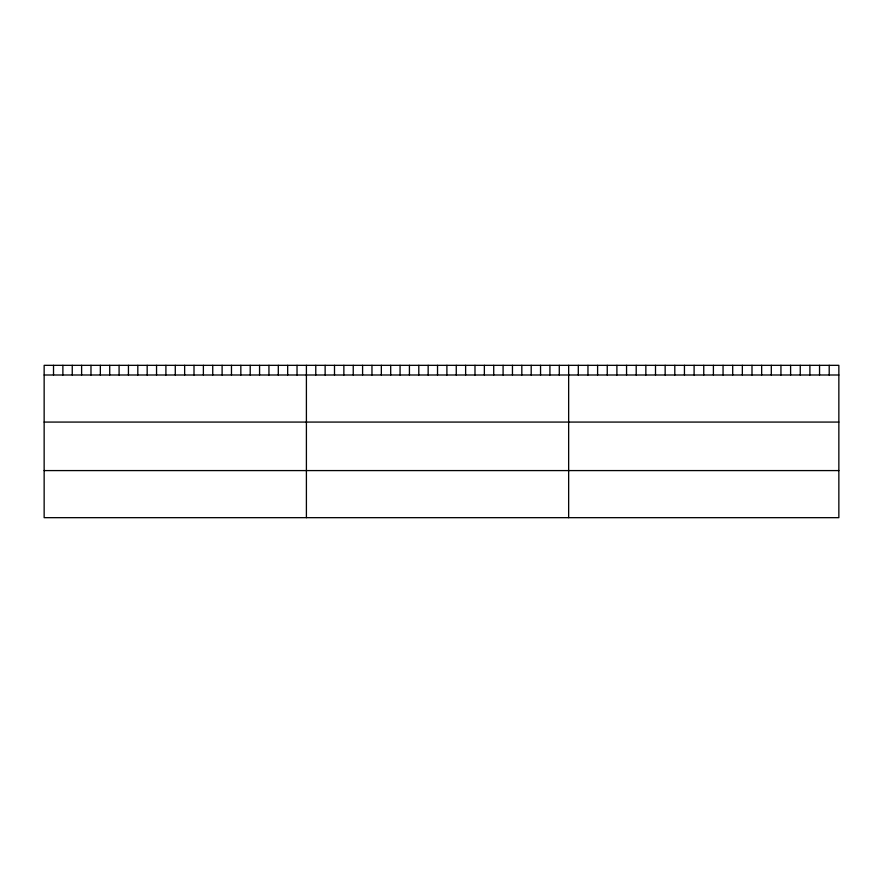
<?xml version="1.0" encoding="UTF-8"?>
<svg xmlns="http://www.w3.org/2000/svg" width="883" height="883" viewBox="0 0 883 883"><rect width="100%" height="100%" fill="white"/><g stroke="black" fill="none" stroke-linecap="round" stroke-linejoin="round"><path stroke-width="1.32" d="M838.85 374.999L838.85 517.67L44.15 517.67L44.15 365.33L838.85 365.33L838.85 374.999L44.15 374.999M44.15 422.074L838.85 422.074M44.15 470.584L838.85 470.584M829.203 365.33L829.203 374.999M819.545 365.33L819.545 374.999M809.899 365.33L809.899 374.999M800.252 365.33L800.252 374.999M790.605 365.33L790.605 374.999M780.947 365.33L780.947 374.999M771.3 365.33L771.3 374.999M761.654 365.33L761.654 374.999M751.996 365.33L751.996 374.999M742.349 365.33L742.349 374.999M732.702 365.33L732.702 374.999M723.056 365.33L723.056 374.999M713.398 365.33L713.398 374.999M703.751 365.33L703.751 374.999M694.104 365.33L694.104 374.999M684.446 365.33L684.446 374.999M674.8 365.33L674.8 374.999M665.153 365.33L665.153 374.999M655.506 365.33L655.506 374.999M645.848 365.33L645.848 374.999M636.202 365.33L636.202 374.999M626.555 365.33L626.555 374.999M616.897 365.33L616.897 374.999M607.25 365.33L607.25 374.999M597.603 365.33L597.603 374.999M587.957 365.33L587.957 374.999M578.299 365.33L578.299 374.999M568.652 365.33L568.652 517.67M559.281 365.33L559.281 374.999M549.921 365.33L549.921 374.999M540.551 365.33L540.551 374.999M531.191 365.33L531.191 374.999M521.82 365.33L521.82 374.999M512.46 365.33L512.46 374.999M503.089 365.33L503.089 374.999M493.718 365.33L493.718 374.999M484.359 365.33L484.359 374.999M474.988 365.33L474.988 374.999M465.628 365.33L465.628 374.999M456.257 365.33L456.257 374.999M446.897 365.33L446.897 374.999M437.526 365.33L437.526 374.999M428.156 365.33L428.156 374.999M418.796 365.33L418.796 374.999M409.425 365.33L409.425 374.999M400.065 365.33L400.065 374.999M390.694 365.33L390.694 374.999M381.335 365.33L381.335 374.999M371.964 365.33L371.964 374.999M362.593 365.33L362.593 374.999M353.233 365.33L353.233 374.999M343.862 365.33L343.862 374.999M334.502 365.33L334.502 374.999M325.132 365.33L325.132 374.999M315.772 365.33L315.772 374.999M306.401 365.33L306.401 517.67M297.03 365.33L297.03 374.999M287.67 365.33L287.67 374.999M278.3 365.33L278.3 374.999M268.94 365.33L268.94 374.999M259.569 365.33L259.569 374.999M250.209 365.33L250.209 374.999M240.838 365.33L240.838 374.999M231.467 365.33L231.467 374.999M222.108 365.33L222.108 374.999M212.737 365.33L212.737 374.999M203.377 365.33L203.377 374.999M194.006 365.33L194.006 374.999M184.646 365.33L184.646 374.999M175.276 365.33L175.276 374.999M165.905 365.33L165.905 374.999M156.545 365.33L156.545 374.999M147.174 365.33L147.174 374.999M137.814 365.33L137.814 374.999M128.443 365.33L128.443 374.999M119.084 365.33L119.084 374.999M109.713 365.33L109.713 374.999M100.342 365.33L100.342 374.999M90.982 365.33L90.982 374.999M81.611 365.33L81.611 374.999M72.251 365.33L72.251 374.999M62.881 365.33L62.881 374.999M53.521 365.33L53.521 374.999"/></g></svg>
